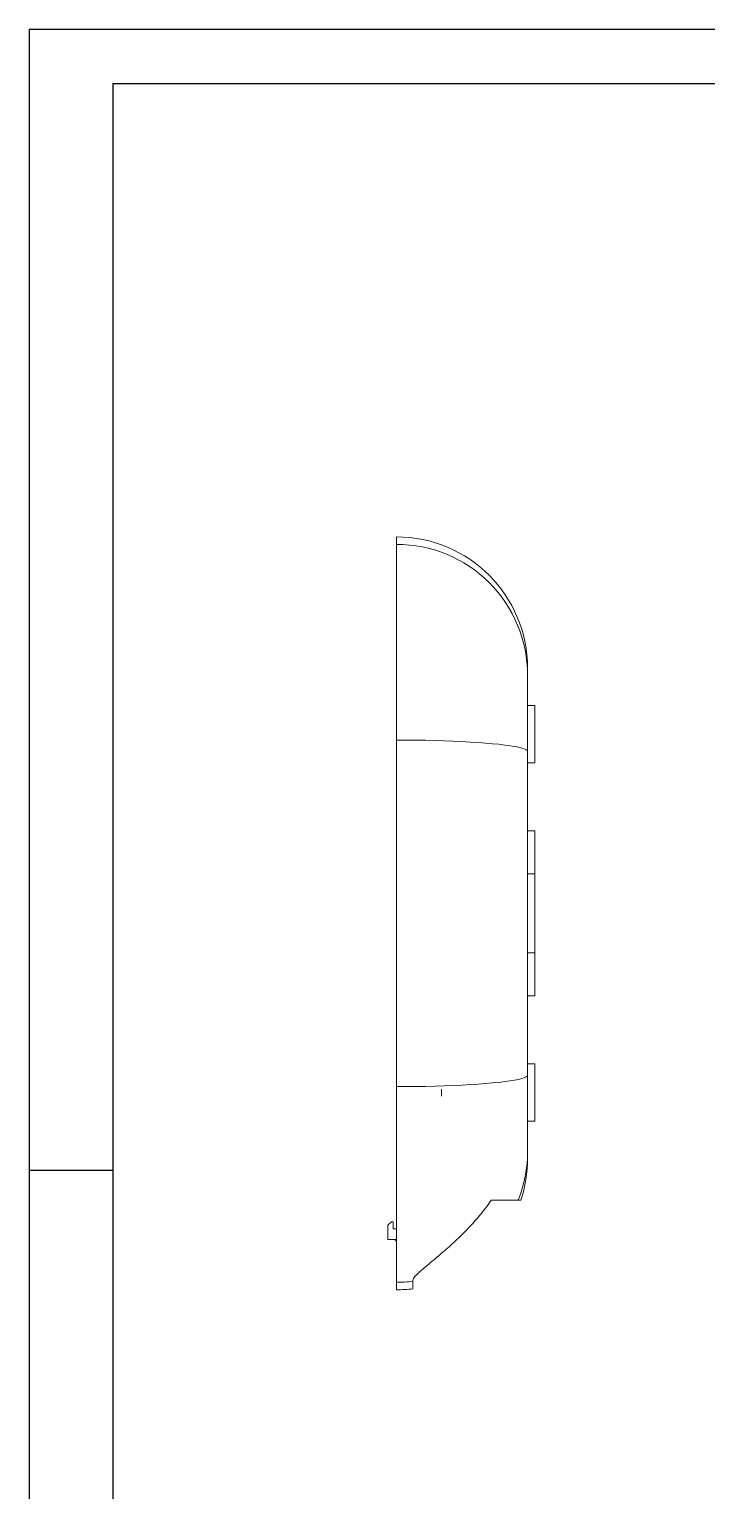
# Model space of a CAD drawing. Header units: inches. Extents: x 510 to 1495, y 1000 to 1318.
# Drawn here: x 510 to 604.5, y 1114.6 to 1318.4 of the extents above; entities that cross this region are included whole.
import ezdxf

# ---------------------------------------------------------------- set-up
doc = ezdxf.new("R2010")
doc.units = ezdxf.units.IN

msp = doc.modelspace()

# ---------------------------------------------------------------- linework, layer by layer
for p, q in [((510.01, 1318.392), (960.233, 1318.392)), ((510.01, 1318.392), (510.01, 1000.052)), ((521.66, 1310.812), (952.653, 1310.812)), ((521.66, 1310.812), (521.66, 1007.631)), ((521.66, 1159.222), (510.01, 1159.222)), ((510.01, 1147.431), (510.01, 1000.052))]:
    msp.add_line(p, q)
at = {"color": 7, "linetype": 'Continuous', "lineweight": 15}
for p, q in [((561.227, 1247.602), (561.227, 1246.55)), ((561.227, 1219.27), (561.227, 1246.55)), ((579.527, 1229.302), (579.527, 1228.319)), ((579.527, 1228.319), (579.527, 1217.68)), ((580.527, 1224.102), (579.527, 1224.102)), ((580.527, 1224.102), (580.527, 1216.102)), ((561.227, 1170.934), (561.227, 1219.27)), ((579.527, 1217.68), (579.527, 1172.524)), ((579.527, 1216.102), (580.527, 1216.102)), ((580.527, 1206.602), (579.527, 1206.602)), ((580.527, 1206.602), (580.527, 1200.602)), ((580.527, 1200.602), (579.527, 1200.602)), ((580.527, 1200.602), (580.527, 1189.602)), ((580.527, 1189.602), (579.527, 1189.602)), ((580.527, 1189.602), (580.527, 1183.602)), ((579.527, 1183.602), (580.527, 1183.602)), ((580.527, 1174.102), (579.527, 1174.102)), ((580.527, 1166.102), (580.527, 1174.102)), ((579.527, 1172.524), (579.527, 1161.885)), ((561.227, 1143.654), (561.227, 1170.934)), ((567.527, 1170.602), (567.527, 1169.602)), ((579.527, 1166.102), (580.527, 1166.102)), ((579.527, 1161.885), (579.527, 1160.902)), ((560.527, 1152.102), (560.027, 1151.602)), ((560.027, 1151.602), (560.027, 1149.602)), ((560.527, 1152.102), (560.777, 1152.102)), ((560.777, 1151.102), (560.777, 1152.102)), ((560.027, 1149.602), (561.227, 1149.602)), ((561.227, 1151.102), (560.777, 1151.102)), ((561.027, 1149.602), (561.227, 1149.402)), ((561.227, 1142.602), (561.227, 1143.654)), ((563.527, 1143.799), (563.527, 1143.947)), ((563.527, 1142.747), (563.527, 1143.799))]:
    msp.add_line(p, q, dxfattribs=at)
at = {"color": 7, "linetype": 'Continuous', "lineweight": 15, "flags": 128}
for points in [[(561.227, 1219.27), (562.594, 1219.266), (563.954, 1219.253), (565.299, 1219.23), (566.621, 1219.2), (567.912, 1219.16), (569.167, 1219.113), (570.377, 1219.057), (571.535, 1218.994), (572.636, 1218.923), (573.674, 1218.846), (574.641, 1218.762), (575.534, 1218.672), (576.347, 1218.576), (577.075, 1218.475), (577.714, 1218.37), (578.262, 1218.261), (578.714, 1218.149), (579.068, 1218.034), (579.322, 1217.917), (579.475, 1217.799), (579.527, 1217.68)], [(579.527, 1172.524), (579.475, 1172.405), (579.322, 1172.287), (579.068, 1172.17), (578.714, 1172.055), (578.262, 1171.943), (577.714, 1171.834), (577.075, 1171.729), (576.347, 1171.628), (575.534, 1171.532), (574.641, 1171.442), (573.674, 1171.358), (572.636, 1171.281), (571.535, 1171.21), (570.377, 1171.147), (569.167, 1171.091), (567.912, 1171.044), (566.621, 1171.004), (565.299, 1170.974), (563.954, 1170.951), (562.594, 1170.938), (561.227, 1170.934)]]:
    msp.add_lwpolyline(points, dxfattribs=at)
at = {"color": 7, "linetype": 'Continuous', "lineweight": 15}
for centre, radius, start, end in [((561.227, 1229.302), 18.3, 0, 90), ((561.262, 1228.285), 18.265, 0.10686, 90.11028), ((561.356, 1161.886), 18.171, 338.079, 359.99767), ((561.227, 1160.902), 18.3, 341.52347, 0), ((561.227, 1162.022), 18.368, 269.99983, 277.19322), ((561.227, 1160.902), 18.3, 270, 277.2202)]:
    msp.add_arc(centre, radius, start, end, dxfattribs=at)
for points, knots in [([(563.527, 1143.947), (563.527, 1144.066), (563.627, 1144.236), (563.912, 1144.565), (564.03, 1144.688), (564.309, 1144.958), (564.468, 1145.103), (564.822, 1145.416), (565.017, 1145.583), (565.44, 1145.942), (565.67, 1146.133), (566.395, 1146.738), (566.925, 1147.178), (567.77, 1147.9), (568.062, 1148.152), (568.653, 1148.674), (568.952, 1148.943), (569.853, 1149.774), (570.461, 1150.361), (571.671, 1151.613), (572.268, 1152.273), (573.405, 1153.644), (573.948, 1154.357), (574.459, 1155.102)], [0, 0, 0, 0, 0.125, 0.125, 0.1875, 0.1875, 0.25, 0.25, 0.3125, 0.3125, 0.375, 0.375, 0.5, 0.5, 0.5625, 0.5625, 0.625, 0.625, 0.75, 0.75, 0.875, 0.875, 1, 1, 1, 1]), ([(578.213, 1155.102), (578.17, 1155.102), (578.077, 1155.102), (577.771, 1155.102), (577.559, 1155.102), (577.119, 1155.102), (576.951, 1155.102), (576.575, 1155.102), (576.366, 1155.102), (575.671, 1155.102), (575.119, 1155.102), (574.459, 1155.102)], [0, 0, 0, 0, 0.25, 0.25, 0.5, 0.5, 0.625, 0.625, 0.75, 0.75, 1, 1, 1, 1]), ([(578.583, 1155.102), (578.583, 1155.102), (578.556, 1155.102), (578.438, 1155.102), (578.347, 1155.102), (578.213, 1155.102)], [0, 0, 0, 0, 0.5, 0.5, 1, 1, 1, 1])]:
    msp.add_open_spline(points, degree=3, knots=knots, dxfattribs=at)

doc.saveas('drawing.dxf')
